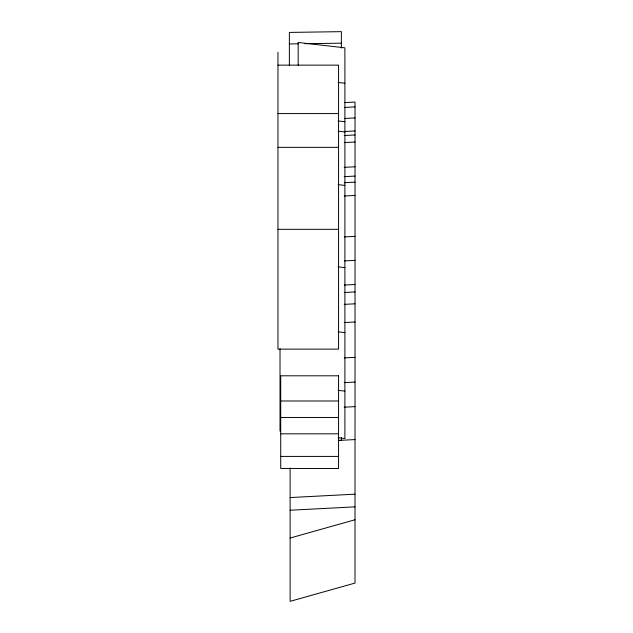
<?xml version="1.0" encoding="UTF-8"?>
<svg xmlns="http://www.w3.org/2000/svg" width="633" height="633" viewBox="0 0 633 633"><rect width="100%" height="100%" fill="white"/><g stroke="black" fill="none" stroke-linecap="round" stroke-linejoin="round"><path stroke-width="0.95" d="M290.12 538.034L355.01 519.756M344.217 135.525L355.034 134.964M344.217 142.575L355.034 142.006M344.217 167.349L355.034 166.788M344.217 176.647L355.034 176.085M344.217 182.708L355.034 182.138M344.217 196.001L355.034 195.439M344.217 236.916L355.034 236.354M344.217 260.915L355.034 260.353M344.217 285.056L355.034 284.494M344.217 292.509L355.034 291.948M344.217 304.37L355.034 303.808M344.217 322.561L355.034 321.991M344.217 357.914L355.034 357.352M344.217 382.625L355.034 382.055M344.217 407.193L355.034 406.631M338.315 440.441L355.034 439.571M290.12 497.562L355.034 494.175M290.12 510.238L355.034 506.851M344.32 102.593L355.034 102.048L355.01 583.08L290.12 601.35L290.12 467.953M344.32 107.452L355.034 106.906M344.32 118.474L355.034 117.928M344.32 131.506L355.034 130.96M289.368 43.938L298.198 43.812M305.066 43.709L341.369 43.171M338.418 440.433L341.369 440.41L341.369 437.498M277.966 65.136L338.56 65.136L338.56 349.123L277.966 349.123L277.966 52.215M277.966 113.584L338.56 113.584M277.966 147.347L338.56 147.347M277.966 229.32L338.56 229.32M280.72 400.99L338.56 400.99M280.72 417.464L338.56 417.464M280.72 433.827L338.56 433.827M280.72 456.409L338.56 456.409M338.085 82.456L344.898 83.24M338.085 120.95L344.898 121.734M338.125 131.173L344.898 131.949M338.125 184.638L344.898 185.422M338.125 266.849L344.898 267.624M338.125 331.819L344.898 332.602M338.125 390.332L344.898 391.107M338.125 437.759L344.898 438.534L344.898 47.839L298.183 42.466L298.183 65.207M341.369 48.084L341.369 31.65L289.368 32.418L289.368 65.547M280.015 348.743L280.015 431.073M338.56 375.804L280.72 375.804L280.72 468.467L338.56 468.467L338.56 375.804"/></g></svg>
